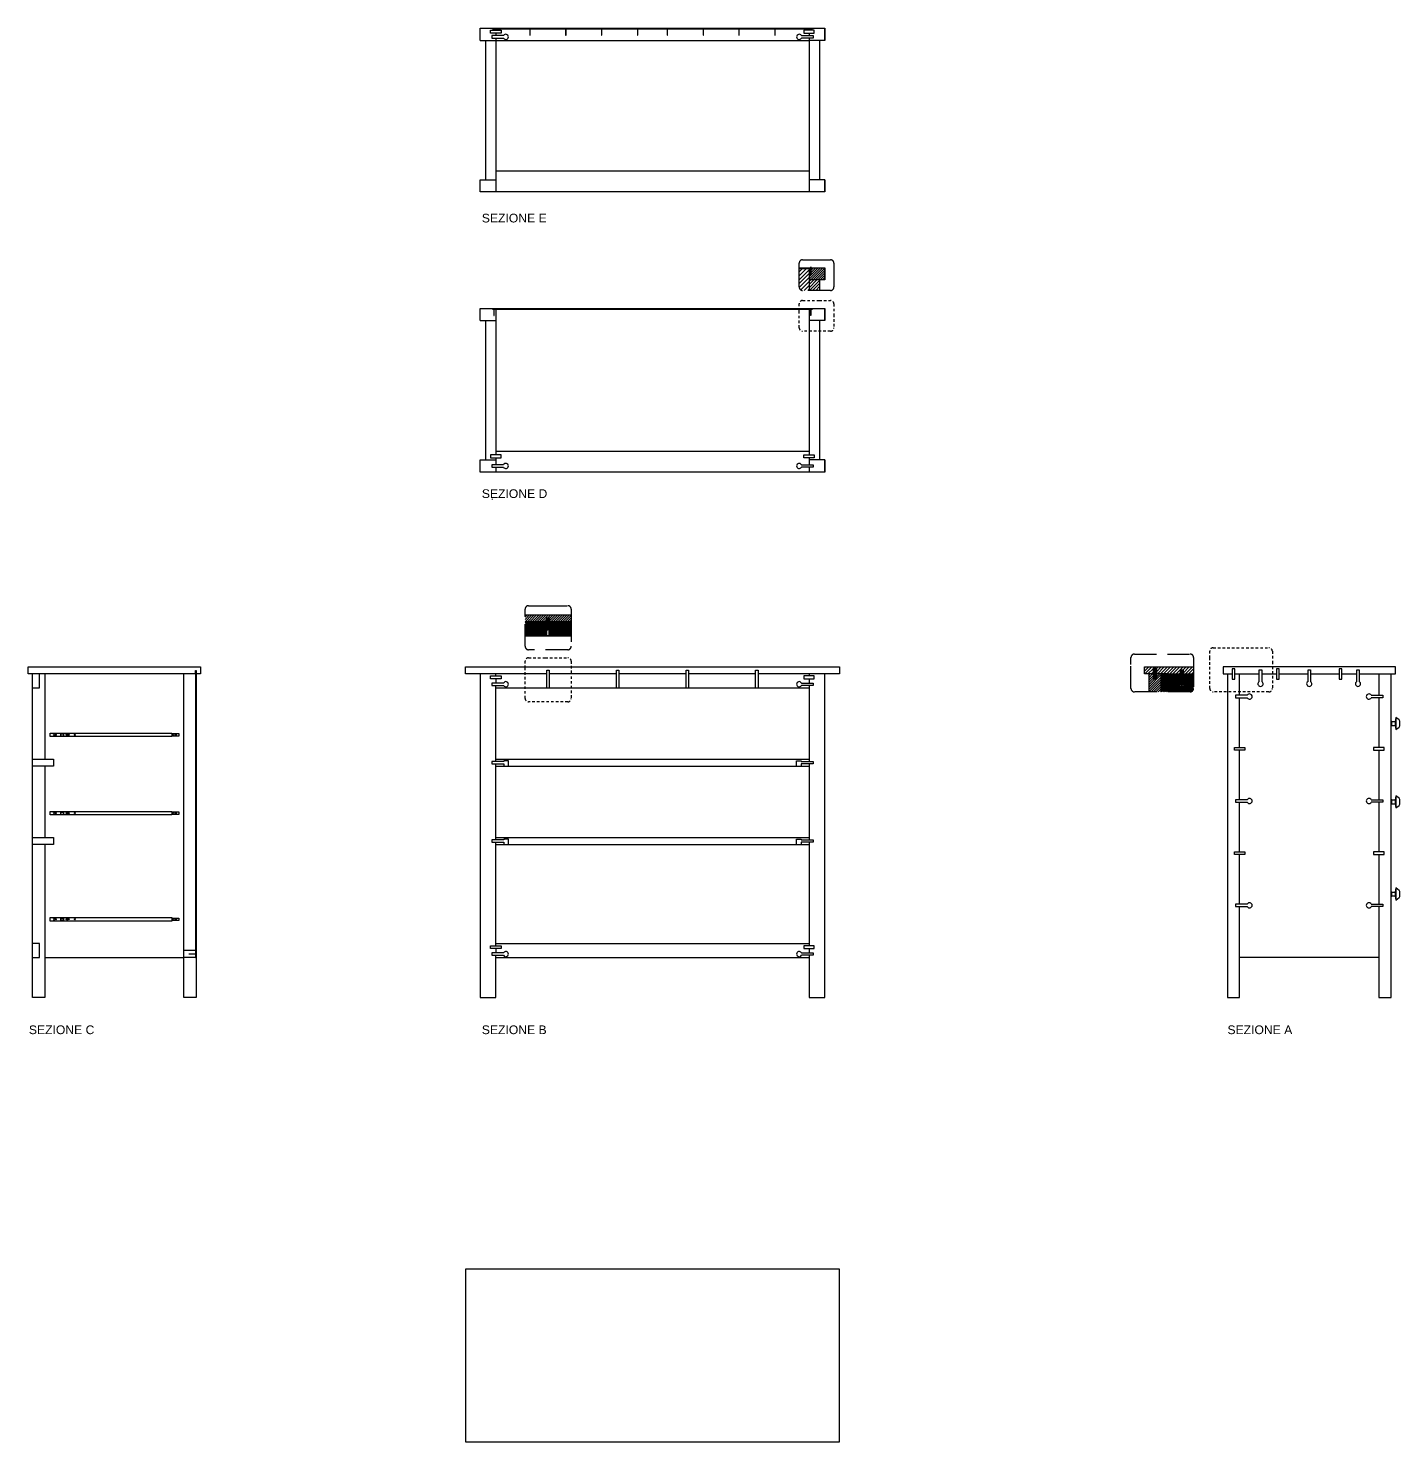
# Model space of a CAD drawing. Header units: millimetres. Extents: x 26 to 1126, y -10 to 924.
# Drawn here: x 222.6 to 616.7, y 517.7 to 923.8 of the extents above; entities that cross this region are included whole.
import ezdxf

# ---------------------------------------------------------------- set-up
doc = ezdxf.new("R2010")
doc.units = ezdxf.units.MM
doc.linetypes.add('JIS_02_0.7', pattern=[1.35, 0.75, -0.6])
doc.linetypes.add('TRATTEGGIATA2', pattern=[9.525, 6.35, -3.175])
for name, color, linetype in [('campitura', 9, 'Continuous'), ('elementi sezionati', 5, 'Continuous'), ('Sez1', 150, 'Continuous'), ('sezioni', 2, 'Continuous'), ('sezioni1-10', 170, 'Continuous'), ('simboli', 7, 'Continuous'), ('Vano viti', 130, 'Continuous'), ('Viti', 50, 'Continuous'), ('viti dietro', 249, 'Continuous')]:
    doc.layers.add(name, color=color, linetype=linetype)
doc.styles.get("Standard").update_dxf_attribs({"font": 'arial.ttf'})

# ---------------------------------------------------------------- blocks, each defined once
blk = doc.blocks.new('101350')
for p, q in [((40.13, 267.87), (40.13, 267.33)), ((40.15, 267.91), (40.27, 267.99)), ((40.15, 267.28), (40.27, 267.21)), ((40.28, 267.2), (40.28, 268)), ((40.29, 268), (42.96, 268)), ((40.29, 267.2), (42.96, 267.2)), ((40.38, 267.87), (42.88, 267.87)), ((40.38, 267.75), (42.88, 267.75)), ((40.38, 267.6), (42.88, 267.6)), ((40.38, 267.45), (42.88, 267.45)), ((40.38, 267.32), (42.88, 267.32)), ((42.98, 268), (42.98, 267.2)), ((43.11, 267.91), (42.99, 267.99)), ((43.11, 267.28), (42.99, 267.21)), ((43.13, 267.87), (43.13, 267.33))]:
    blk.add_line(p, q)
for centre, start, end in [((40.18, 267.87), 123.6901, 180), ((40.18, 267.33), 180, 236.3099), ((40.29, 267.95), 90, 123.6901), ((40.29, 267.25), 236.3099, 270), ((42.96, 267.95), 56.3099, 90), ((42.96, 267.25), 270, 303.6901), ((43.08, 267.87), 0, 56.3099), ((43.08, 267.33), 303.6901, 0)]:
    blk.add_arc(centre, 0.05, start, end)
blk = doc.blocks.new('*U26')
blk.add_lwpolyline([(0, 0), (0, 0.15), (0.05, 0), (0.12, -0.4), (0.13, -0.55), (0.07, -0.4), (0, 0)])
blk = doc.blocks.new('*U27')
at = {"color": 0, "linetype": 'ByBlock', "lineweight": -2, "transparency": 16777216}
for p in [(42.38, 270.66), (42.62, 270.66), (42.85, 270.66), (43.09, 270.66), (43.32, 270.66), (43.56, 270.66), (43.79, 270.66), (44.03, 270.66), (44.26, 270.66), (44.5, 270.66), (44.73, 270.66), (44.97, 270.66), (45.2, 270.66), (45.44, 270.66)]:
    blk.add_blockref('*U26', p, dxfattribs=at)
blk = doc.blocks.new('100214')
for p, q in [((40.13, 270.93), (40.13, 269.99)), ((40.15, 270.93), (40.23, 270.81)), ((40.23, 270.11), (40.15, 269.99)), ((40.23, 270.81), (40.23, 270.11)), ((40.23, 270.81), (41.51, 270.81)), ((40.23, 270.11), (41.51, 270.11)), ((41.78, 270.68), (41.55, 270.8)), ((41.86, 270.24), (41.55, 270.12)), ((41.87, 270.66), (42, 270.66)), ((42.07, 270.26), (41.95, 270.26)), ((42, 270.66), (42.06, 270.66)), ((42.14, 270.26), (42.07, 270.26)), ((42.11, 270.66), (42.3, 270.66)), ((42.37, 270.26), (42.19, 270.26)), ((42.35, 270.66), (42.53, 270.66)), ((42.61, 270.26), (42.42, 270.26)), ((42.58, 270.66), (42.77, 270.66)), ((42.84, 270.26), (42.66, 270.26)), ((42.82, 270.66), (43.01, 270.66)), ((43.08, 270.26), (42.89, 270.26)), ((43.06, 270.66), (43.24, 270.66)), ((43.31, 270.26), (43.13, 270.26)), ((43.29, 270.66), (43.48, 270.66)), ((43.55, 270.26), (43.36, 270.26)), ((43.53, 270.66), (43.71, 270.66)), ((43.78, 270.26), (43.6, 270.26)), ((43.76, 270.66), (43.95, 270.66)), ((44.02, 270.26), (43.83, 270.26)), ((44, 270.66), (44.18, 270.66)), ((44.25, 270.26), (44.07, 270.26)), ((44.23, 270.66), (44.42, 270.66)), ((44.49, 270.26), (44.3, 270.26)), ((44.47, 270.66), (44.65, 270.66)), ((44.72, 270.26), (44.54, 270.26)), ((44.7, 270.66), (44.89, 270.66)), ((44.96, 270.26), (44.77, 270.26)), ((44.94, 270.66), (45.18, 270.66)), ((45.18, 270.26), (45.01, 270.26)), ((45.23, 270.61), (45.23, 270.31))]:
    blk.add_line(p, q)
for centre, radius, start, end in [((40.14, 270.93), 0.01, 33.6901, 180), ((40.14, 269.99), 0.01, 180, 326.3099), ((41.51, 270.71), 0.1, 63.1876, 90), ((41.51, 270.21), 0.1, 270, 292.1621), ((41.87, 270.86), 0.2, 243.1876, 256.986), ((41.94, 270.06), 0.2, 100.2129, 112.1621), ((45.18, 270.61), 0.05, 360, 90), ((45.18, 270.31), 0.05, 270, 0)]:
    blk.add_arc(centre, radius, start, end)
blk.add_blockref('*U27', (-0.55, 0))
blk = doc.blocks.new('405950')
for p, q in [((40.02, 257.65), (41.68, 257.65)), ((40.02, 257.55), (41.68, 257.55)), ((42.02, 257.6), (41.76, 257.64)), ((42.02, 257.6), (41.76, 257.55))]:
    blk.add_line(p, q)
blk.add_lwpolyline([(39.99, 257.45), (40, 257.45, 0.414214), (40.02, 257.47), (40.02, 257.73, 0.414214), (40, 257.75), (39.99, 257.75, 0.414214), (39.97, 257.73), (39.97, 257.47, 0.414214)], format="xyb", close=True)
for centre, start, end in [((41.68, 257.15), 80.5377, 90), ((41.68, 258.05), 270, 279.4623)]:
    blk.add_arc(centre, 0.5, start, end)
blk = doc.blocks.new('*U66')
blk.add_lwpolyline([(0, 0), (0, 0.1), (0.05, 0), (0.12, -0.4), (0.12, -0.5), (0.07, -0.4), (0, 0)])
blk = doc.blocks.new('*U67')
at = {"layer": 'Viti', "color": 0, "linetype": 'ByBlock', "lineweight": -2, "transparency": 16777216}
for p in [(42.38, 270.66), (42.6, 270.66), (42.81, 270.66), (43.03, 270.66), (43.24, 270.66)]:
    blk.add_blockref('*U66', p, dxfattribs=at)

msp = doc.modelspace()

# ---------------------------------------------------------------- hatches: boundary and pattern name
at = {"layer": 'campitura'}
h = msp.add_hatch(dxfattribs=at)
h.set_pattern_fill('ANSI31', color=256, scale=0.1)
h.paths.add_polyline_path([(444.08, 855), (444.08, 854.8), (447.38, 854.8), (447.38, 855), (447.3, 855)])
h = msp.add_hatch(dxfattribs=at)
h.set_pattern_fill('ANSI31', color=256, scale=0.25)
h.paths.add_polyline_path([(446.93, 854.8), (444.08, 854.8), (444.08, 854.28), (444.08, 849.46, 0.414214), (445.08, 848.46), (446.93, 848.46)])
h = msp.add_hatch(dxfattribs=at)
h.set_pattern_fill('ANSI31', color=256, scale=0.15)
h.paths.add_polyline_path([(447.34, 852.96), (447.34, 854.8), (446.93, 854.8), (446.93, 851.5), (451.43, 851.5), (451.43, 855), (447.93, 855), (447.93, 854.8), (447.52, 854.8), (447.52, 852.96)])
h = msp.add_hatch(dxfattribs=at)
h.set_pattern_fill('ANSI31', color=256, scale=0.1)
h.paths.add_polyline_path([(447.93, 855), (447.48, 855), (447.48, 854.8), (447.93, 854.8)])
h = msp.add_hatch(dxfattribs=at)
h.set_pattern_fill('ANSI31', color=256, scale=0.2)
h.paths.add_polyline_path([(449.93, 851.5), (446.93, 851.5), (446.93, 848.46), (449.93, 848.46)])
h = msp.add_hatch(dxfattribs=at)
h.set_pattern_fill('ANSI31', color=256, scale=0.15)
h.paths.add_polyline_path([(372.32, 754.39), (372.32, 753.25), (378.58, 753.25), (378.58, 753.89), (378.58, 755.25), (365.33, 755.25), (365.33, 754.88), (365.33, 753.25), (371.54, 753.25), (371.54, 754.39)])
h = msp.add_hatch(dxfattribs=at)
h.set_pattern_fill('ANSI31', color=256, scale=0.1)
h.paths.add_polyline_path([(378.58, 749.25), (372.4, 749.25), (371.46, 749.25, -0.413736), (371.45, 749.26), (365.33, 749.25), (365.33, 746.22, 0.414214), (366.33, 745.22), (377.58, 745.22, 0.414214), (378.58, 746.22)], flags=17)
edge = h.paths.add_edge_path()
edge.add_line((372.32, 753.25), (372.32, 749.37))
edge.add_line((372.32, 749.37), (372.5, 749.25))
edge.add_line((372.5, 749.25), (371.37, 749.26))
edge.add_line((371.37, 749.26), (371.54, 749.37))
edge.add_line((371.54, 749.37), (371.54, 753.25))
edge.add_line((371.54, 753.25), (365.33, 753.25))
edge.add_line((365.33, 753.25), (365.33, 746.22))
edge.add_arc((366.33, 746.22), 1, 180, 270)
edge.add_line((366.33, 745.22), (377.58, 745.22))
edge.add_arc((377.58, 746.22), 1, 270, 360)
edge.add_line((378.58, 746.22), (378.58, 753.25))
edge.add_line((378.58, 753.25), (372.32, 753.25))
edge = h.paths.add_edge_path()
edge.add_line((372.4, 749.25), (371.45, 749.26))
edge.add_arc((371.46, 749.26), 0.01, 184.7811, 270)
edge.add_line((371.46, 749.25), (372.39, 749.25))
edge.add_arc((372.39, 749.26), 0.01, 270, 294.2558)
h = msp.add_hatch(dxfattribs=at)
h.set_pattern_fill('ANSI31', color=256, scale=0.2)
edge = h.paths.add_edge_path()
edge.add_line((557.43, 740.28), (550.19, 740.28))
edge.add_line((550.19, 740.28), (543.29, 740.28))
edge.add_line((543.29, 740.28), (543.29, 738.28))
edge.add_line((543.29, 738.28), (544.54, 738.28))
edge.add_line((544.54, 738.28), (544.54, 733.12))
edge.add_line((544.54, 733.12), (556.43, 733.12))
edge.add_arc((556.43, 734.12), 1, 270, 360)
edge.add_line((557.43, 734.12), (557.43, 738.28))
edge.add_line((557.43, 738.28), (554.39, 738.28))
edge.add_line((554.39, 738.28), (554.39, 736.1))
edge.add_arc((554.04, 735.43), 0.75, 0, 62.1819, ccw=False)
edge.add_arc((554.04, 735.43), 0.75, -180, 0, ccw=False)
edge.add_arc((554.04, 735.43), 0.75, 117.8181, 180, ccw=False)
edge.add_line((553.69, 736.1), (553.69, 738.28))
edge.add_line((553.69, 738.28), (553.79, 738.28))
edge.add_line((553.79, 738.28), (553.79, 738.37))
edge.add_line((553.79, 738.37), (553.74, 738.37))
edge.add_line((553.74, 738.37), (553.79, 738.4))
edge.add_line((553.79, 738.4), (553.79, 738.59))
edge.add_line((553.79, 738.59), (553.74, 738.59))
edge.add_line((553.74, 738.59), (553.65, 738.61))
edge.add_line((553.65, 738.61), (553.65, 738.8))
edge.add_line((553.65, 738.8), (553.74, 738.81))
edge.add_line((553.74, 738.81), (553.79, 738.83))
edge.add_line((553.79, 738.83), (553.79, 739.02))
edge.add_line((553.79, 739.02), (553.74, 739.02))
edge.add_line((553.74, 739.02), (553.79, 739.05))
edge.add_line((553.79, 739.05), (553.79, 739.24))
edge.add_line((553.79, 739.24), (553.74, 739.24))
edge.add_line((553.74, 739.24), (553.79, 739.26))
edge.add_line((553.79, 739.26), (553.79, 739.48))
edge.add_line((553.79, 739.48), (554.29, 739.48))
edge.add_line((554.29, 739.48), (554.29, 739.36))
edge.add_line((554.29, 739.36), (554.43, 739.47))
edge.add_line((554.43, 739.47), (554.43, 739.33))
edge.add_line((554.43, 739.33), (554.43, 739.14))
edge.add_line((554.43, 739.14), (554.34, 739.14))
edge.add_line((554.34, 739.14), (554.29, 739.12))
edge.add_line((554.29, 739.12), (554.29, 738.92))
edge.add_line((554.29, 738.92), (554.34, 738.92))
edge.add_line((554.34, 738.92), (554.29, 738.9))
edge.add_line((554.29, 738.9), (554.29, 738.71))
edge.add_line((554.29, 738.71), (554.34, 738.71))
edge.add_line((554.34, 738.71), (554.29, 738.68))
edge.add_line((554.29, 738.68), (554.29, 738.49))
edge.add_line((554.29, 738.49), (554.43, 738.88))
edge.add_line((554.43, 738.88), (554.43, 738.47))
edge.add_line((554.43, 738.47), (554.43, 738.28))
edge.add_line((554.43, 738.28), (554.39, 738.28))
edge.add_line((554.39, 738.28), (557.43, 738.28))
edge.add_line((557.43, 738.28), (557.43, 740.28))
edge = h.paths.add_edge_path()
edge.add_line((546.73, 738.28), (546.73, 739.83))
edge.add_line((546.73, 739.83), (545.85, 739.83))
edge.add_line((545.85, 739.83), (545.85, 738.28))
edge.add_line((545.85, 738.28), (544.54, 738.28))
edge.add_line((544.54, 738.28), (544.54, 733.12))
edge.add_line((544.54, 733.12), (556.43, 733.12))
edge.add_arc((556.43, 734.12), 1, 270, 360)
edge.add_line((557.43, 734.12), (557.43, 738.28))
edge.add_line((557.43, 738.28), (554.39, 738.28))
edge.add_line((554.39, 738.28), (554.39, 736.1))
edge.add_arc((554.04, 735.43), 0.75, 0, 62.1819, ccw=False)
edge.add_arc((554.04, 735.43), 0.75, -180, 0, ccw=False)
edge.add_arc((554.04, 735.43), 0.75, 117.8181, 180, ccw=False)
edge.add_line((553.69, 736.1), (553.69, 738.28))
edge.add_line((553.69, 738.28), (546.73, 738.28))
h = msp.add_hatch(dxfattribs=at)
h.set_pattern_fill('ANSI31', color=256, scale=0.15)
h.paths.add_polyline_path([(546.73, 738.28), (546.73, 736.75), (545.85, 736.75), (545.85, 738.28), (544.54, 738.28), (544.54, 733.12), (548.04, 733.12), (548.04, 738.28)])
h = msp.add_hatch(dxfattribs=at)
h.set_pattern_fill('ANSI31', color=256, scale=0.1)
edge = h.paths.add_edge_path()
edge.add_line((553.65, 736.12), (553.65, 738.28))
edge.add_line((553.65, 738.28), (548.04, 738.28))
edge.add_line((548.04, 738.28), (548.04, 733.12))
edge.add_line((548.04, 733.12), (556.43, 733.12))
edge.add_arc((556.43, 734.12), 1, 270, 360)
edge.add_line((557.43, 734.12), (557.43, 738.28))
edge.add_line((557.43, 738.28), (554.43, 738.28))
edge.add_line((554.43, 738.28), (554.43, 736.12))
edge.add_arc((554.04, 735.43), 0.79, -240.4179, 60.4179, ccw=False)

# ---------------------------------------------------------------- linework, layer by layer
for p, q in [((355.93, 788.43), (355.93, 788.63)), ((614.35, 724.58), (615.35, 724.58)), ((614.35, 723.48), (615.35, 723.48)), ((615.55, 725.78), (615.55, 722.28)), ((232.02, 721.03), (232.6, 721.03)), ((232.02, 720.53), (232.6, 720.53)), ((615.55, 703.28), (615.55, 699.78)), ((614.35, 702.08), (615.35, 702.08)), ((614.35, 700.98), (615.35, 700.98)), ((232.02, 698.53), (232.6, 698.53)), ((232.02, 698.03), (232.6, 698.03)), ((614.35, 675.58), (615.35, 675.58)), ((614.35, 674.48), (615.35, 674.48)), ((615.55, 676.78), (615.55, 673.28)), ((232.02, 668.03), (232.6, 668.03)), ((232.02, 667.53), (232.6, 667.53))]:
    msp.add_line(p, q)
for points in [[(614.15, 724.63), (614.15, 723.43), (614.3, 723.43, 0.414214), (614.35, 723.48), (614.35, 724.58, 0.414214), (614.3, 724.63), (614.15, 724.63)], [(616.65, 724.74, 0.232274), (616.5, 725.05), (615.55, 725.78), (615.35, 724.58), (615.35, 723.48), (615.55, 722.28), (616.5, 723.01, 0.232274), (616.65, 723.33), (616.65, 724.74)], [(234.3, 720.88), (234.3, 720.68), (233.83, 720.68, 0.414214), (233.8, 720.65), (233.8, 720.55, -0.557536), (233.78, 720.54), (233.32, 720.78, -0.618034), (233.32, 720.79), (233.78, 721.03, -0.557536), (233.8, 721.02), (233.8, 720.91, 0.414214), (233.83, 720.88), (234.3, 720.88), (233.83, 720.88)], [(616.65, 702.24, 0.232274), (616.5, 702.55), (615.55, 703.28), (615.35, 702.08), (615.35, 700.98), (615.55, 699.78), (616.5, 700.51, 0.232274), (616.65, 700.83), (616.65, 702.24)], [(614.15, 702.13), (614.15, 700.93), (614.3, 700.93, 0.414214), (614.35, 700.98), (614.35, 702.08, 0.414214), (614.3, 702.13), (614.15, 702.13)], [(234.3, 698.38), (234.3, 698.18), (233.83, 698.18, 0.414214), (233.8, 698.15), (233.8, 698.05, -0.557536), (233.78, 698.04), (233.32, 698.28, -0.618034), (233.32, 698.29), (233.78, 698.53, -0.557536), (233.8, 698.52), (233.8, 698.41, 0.414214), (233.83, 698.38), (234.3, 698.38), (233.83, 698.38)], [(614.15, 675.63), (614.15, 674.43), (614.3, 674.43, 0.414214), (614.35, 674.48), (614.35, 675.58, 0.414214), (614.3, 675.63), (614.15, 675.63)], [(616.65, 675.74, 0.232274), (616.5, 676.05), (615.55, 676.78), (615.35, 675.58), (615.35, 674.48), (615.55, 673.28), (616.5, 674.01, 0.232274), (616.65, 674.33), (616.65, 675.74)], [(234.3, 667.88), (234.3, 667.68), (233.83, 667.68, 0.414214), (233.8, 667.65), (233.8, 667.55, -0.557536), (233.78, 667.54), (233.32, 667.78, -0.618034), (233.32, 667.79), (233.78, 668.03, -0.557536), (233.8, 668.02), (233.8, 667.91, 0.414214), (233.83, 667.88), (234.3, 667.88), (233.83, 667.88)]]:
    msp.add_lwpolyline(points, format="xyb")
for points in [[(228.81, 721.28), (263.81, 721.28), (263.81, 720.28), (228.81, 720.28)], [(228.81, 698.78), (263.81, 698.78), (263.81, 697.78), (228.81, 697.78)], [(228.81, 668.28), (263.81, 668.28), (263.81, 667.28), (228.81, 667.28)]]:
    msp.add_lwpolyline(points, close=True)
for points in [[(230.09, 721.03, -0.414214), (230.01, 720.96), (229.91, 720.96, -0.414214), (229.84, 721.03, -0.414214), (229.91, 721.11), (230.01, 721.11, -0.414214)], [(230.09, 720.53, 0.414214), (230.01, 720.61), (229.91, 720.61, 0.414214), (229.84, 720.53, 0.414214), (229.91, 720.46), (230.01, 720.46, 0.414214)], [(230.09, 698.53, -0.414214), (230.01, 698.46), (229.91, 698.46, -0.414214), (229.84, 698.53, -0.414214), (229.91, 698.61), (230.01, 698.61, -0.414214)], [(230.09, 698.03, 0.414214), (230.01, 698.11), (229.91, 698.11, 0.414214), (229.84, 698.03, 0.414214), (229.91, 697.96), (230.01, 697.96, 0.414214)], [(230.09, 668.03, -0.414214), (230.01, 667.96), (229.91, 667.96, -0.414214), (229.84, 668.03, -0.414214), (229.91, 668.11), (230.01, 668.11, -0.414214)], [(230.09, 667.53, 0.414214), (230.01, 667.61), (229.91, 667.61, 0.414214), (229.84, 667.53, 0.414214), (229.91, 667.46), (230.01, 667.46, 0.414214)]]:
    msp.add_lwpolyline(points, format="xyb", close=True)
for points in [[(263.81, 721.13), (265.81, 721.13), (265.81, 720.43), (263.81, 720.43)], [(263.81, 698.63), (265.81, 698.63), (265.81, 697.93), (263.81, 697.93)], [(263.81, 668.13), (265.81, 668.13), (265.81, 667.43), (263.81, 667.43)], [(348.18, 517.67), (455.68, 517.67), (455.68, 567.27), (348.18, 567.27), (348.18, 517.67)]]:
    msp.add_lwpolyline(points)
for centre in [(230.46, 720.78), (235.96, 720.78), (264.11, 720.78), (264.91, 720.78), (230.46, 698.28), (235.96, 698.28), (264.11, 698.28), (264.91, 698.28), (230.46, 667.78), (235.96, 667.78), (264.11, 667.78), (264.91, 667.78)]:
    msp.add_circle(centre, 0.15)
for centre, radius, start, end in [((232.12, 720.78), 0.313, 153.6122, 206.3878), ((232.02, 720.83), 0.2, 90, 153.6122), ((232.02, 720.73), 0.2, 206.3878, 270), ((232.6, 720.83), 0.2, 26.3878, 90), ((232.6, 720.73), 0.2, 270, 333.6122), ((232.5, 720.78), 0.313, 333.6122, 26.3878), ((232.12, 698.28), 0.313, 153.6122, 206.3878), ((232.02, 698.33), 0.2, 90, 153.6122), ((232.02, 698.23), 0.2, 206.3878, 270), ((232.6, 698.33), 0.2, 26.3878, 90), ((232.6, 698.23), 0.2, 270, 333.6122), ((232.5, 698.28), 0.313, 333.6122, 26.3878), ((232.12, 667.78), 0.313, 153.6122, 206.3878), ((232.02, 667.83), 0.2, 90, 153.6122), ((232.02, 667.73), 0.2, 206.3878, 270), ((232.6, 667.83), 0.2, 26.3878, 90), ((232.6, 667.73), 0.2, 270, 333.6122), ((232.5, 667.78), 0.313, 333.6122, 26.3878)]:
    msp.add_arc(centre, radius, start, end)
at = {"layer": 'elementi sezionati'}
for p, q in [((447.93, 923.59), (447.93, 923.79)), ((451.43, 855), (451.43, 851.5))]:
    msp.add_line(p, q, dxfattribs=at)
at = {"layer": 'Sez1'}
for p, q in [((444.08, 855), (447.3, 855)), ((444.08, 854.8), (447.34, 854.8)), ((446.93, 854.8), (446.93, 848.46)), ((447.52, 854.8), (447.93, 854.8)), ((447.56, 855), (451.43, 855)), ((447.93, 854.8), (447.93, 855)), ((451.43, 851.5), (451.43, 855)), ((451.43, 851.5), (446.93, 851.5)), ((449.93, 851.5), (449.93, 848.46)), ((365.33, 749.25), (371.45, 749.26)), ((372.4, 749.25), (378.58, 749.25)), ((544.54, 738.29), (544.54, 733.12)), ((548.04, 738.29), (548.04, 733.12))]:
    msp.add_line(p, q, dxfattribs=at)
for points in [[(447.34, 855), (447.34, 852.96), (447.52, 852.96), (447.52, 855)], [(365.33, 755.25), (378.58, 755.25)], [(371.54, 753.25), (365.33, 753.25)], [(371.37, 749.26), (371.54, 749.37), (371.54, 754.39), (372.32, 754.39), (372.32, 749.37), (372.5, 749.25)], [(378.58, 753.25), (372.32, 753.25)], [(545.85, 738.28), (543.29, 738.28), (543.29, 740.28), (550.19, 740.28)], [(550.19, 740.28), (557.43, 740.28)], [(550.19, 738.28), (546.73, 738.28)], [(550.19, 738.28), (553.65, 738.28)], [(554.43, 738.28), (557.43, 738.28)]]:
    msp.add_lwpolyline(points, dxfattribs=at)
msp.add_lwpolyline([(545.85, 738.28), (545.85, 739.83), (546.73, 739.83), (546.73, 736.75), (545.85, 736.75)], close=True, dxfattribs=at)
msp.add_lwpolyline([(553.65, 736.12), (553.65, 738.28), (553.65, 739.47), (554.43, 739.47), (554.43, 738.28), (554.43, 736.12, -3.787237)], format="xyb", close=True, dxfattribs=at)
at = {"layer": 'sezioni1-10'}
for p, q in [((352.43, 920.29), (352.43, 923.79)), ((352.43, 923.79), (451.43, 923.79)), ((355.93, 923.59), (355.93, 923.79)), ((355.93, 923.59), (356.48, 923.59)), ((356.48, 923.59), (366.68, 923.59)), ((356.93, 923.59), (356.93, 923.22)), ((356.93, 922.42), (356.93, 921.67)), ((366.78, 923.59), (376.98, 923.59)), ((377.08, 923.59), (387.28, 923.59)), ((387.38, 923.59), (397.58, 923.59)), ((397.68, 923.59), (406.18, 923.59)), ((406.28, 923.59), (416.48, 923.59)), ((416.58, 923.59), (426.78, 923.59)), ((426.88, 923.59), (437.08, 923.59)), ((437.18, 923.59), (447.48, 923.59)), ((446.93, 923.59), (446.93, 923.22)), ((446.93, 922.42), (446.93, 921.67)), ((447.48, 923.59), (447.93, 923.59)), ((451.43, 923.79), (451.43, 920.29)), ((451.43, 920.29), (451.43, 923.79)), ((352.43, 920.29), (356.93, 920.29)), ((353.93, 920.29), (353.93, 880.29)), ((356.93, 920.97), (356.93, 881.69)), ((356.93, 920.29), (446.93, 920.29)), ((446.93, 920.97), (446.93, 881.69)), ((451.43, 920.29), (446.93, 920.29)), ((449.93, 920.29), (449.93, 880.29)), ((356.93, 882.79), (446.93, 882.79)), ((356.93, 881.69), (356.93, 876.79)), ((446.93, 881.69), (446.93, 876.79)), ((352.43, 876.79), (352.43, 880.29)), ((352.43, 880.29), (356.93, 880.29)), ((451.43, 880.29), (446.93, 880.29)), ((451.43, 880.29), (451.43, 876.79)), ((451.43, 876.79), (451.43, 880.29)), ((451.43, 876.79), (352.43, 876.79)), ((352.43, 843.29), (451.43, 843.29)), ((352.43, 839.79), (352.43, 843.29)), ((355.93, 843.09), (355.93, 843.29)), ((355.93, 843.09), (356.38, 843.09)), ((356.48, 843.09), (447.38, 843.09)), ((356.93, 843.09), (356.93, 801.19)), ((446.93, 843.09), (446.93, 801.19)), ((447.48, 843.09), (447.93, 843.09)), ((447.93, 843.09), (447.93, 843.29)), ((451.43, 843.29), (451.43, 839.79)), ((451.43, 839.79), (451.43, 843.29)), ((352.43, 839.79), (356.93, 839.79)), ((353.93, 839.79), (353.93, 799.79)), ((451.43, 839.79), (446.93, 839.79)), ((449.93, 839.79), (449.93, 799.79)), ((356.93, 802.29), (446.93, 802.29)), ((356.93, 800.39), (356.93, 798.39)), ((446.93, 800.39), (446.93, 798.39)), ((352.43, 796.29), (352.43, 799.79)), ((352.43, 799.79), (356.93, 799.79)), ((451.43, 796.29), (352.43, 796.29)), ((356.93, 797.69), (356.93, 796.29)), ((451.43, 799.79), (446.93, 799.79)), ((446.93, 797.69), (446.93, 796.29)), ((451.43, 796.29), (451.43, 799.79)), ((451.43, 799.79), (451.43, 796.29)), ((270.61, 738.28), (270.61, 739.28)), ((270.61, 739.28), (270.81, 739.28)), ((270.81, 739.28), (270.81, 738.28)), ((225.81, 734.28), (225.81, 738.28)), ((270.61, 738.28), (270.61, 657.83)), ((356.93, 736.91), (356.93, 735.66)), ((446.92, 736.91), (446.92, 735.66)), ((223.81, 734.28), (225.81, 734.28)), ((356.93, 734.28), (446.93, 734.28)), ((356.93, 713.78), (446.93, 713.78)), ((356.93, 711.78), (446.93, 711.78)), ((356.93, 691.28), (446.93, 691.28)), ((356.93, 689.28), (446.93, 689.28)), ((225.81, 660.78), (223.81, 660.78)), ((225.81, 656.78), (225.81, 660.78)), ((270.61, 658.78), (267.31, 658.78)), ((356.93, 660.78), (446.93, 660.78)), ((356.93, 659.38), (356.93, 658.13)), ((446.92, 659.38), (446.92, 658.13)), ((223.81, 656.78), (225.81, 656.78)), ((227.31, 656.78), (267.31, 656.78)), ((270.61, 656.78), (267.31, 656.78)), ((270.61, 657.73), (270.61, 656.78)), ((270.61, 656.78), (270.81, 656.78)), ((356.93, 656.78), (446.93, 656.78)), ((610.65, 656.78), (570.65, 656.78))]:
    msp.add_line(p, q, dxfattribs=at)
for points in [[(222.56, 740.28), (272.06, 740.28), (272.06, 738.28), (270.81, 738.28)], [(270.61, 738.28), (222.56, 738.28), (222.56, 740.28)], [(348.18, 740.28), (455.68, 740.28), (455.68, 738.28), (432.28, 738.28)], [(371.58, 738.28), (348.18, 738.28), (348.18, 740.28)], [(615.4, 740.28), (565.9, 740.28), (565.9, 738.28), (568.5, 738.28)], [(605, 738.28), (615.4, 738.28), (615.4, 740.28)], [(227.31, 689.28), (227.31, 645.28), (223.81, 645.28), (223.81, 738.28)], [(227.31, 738.28), (227.31, 713.78)], [(270.81, 738.28), (270.81, 645.28), (267.31, 645.28), (267.31, 738.28)], [(352.43, 738.28), (352.43, 645.28), (356.93, 645.28), (356.93, 657.43)], [(356.93, 737.71), (356.93, 738.28)], [(391.58, 738.28), (372.28, 738.28)], [(401.58, 738.28), (392.28, 738.28)], [(411.58, 738.28), (401.58, 738.28)], [(431.58, 738.28), (412.28, 738.28)], [(446.93, 738.28), (446.93, 737.71)], [(446.93, 657.43), (446.93, 645.28), (451.43, 645.28), (451.43, 738.28)], [(567.15, 738.28), (567.15, 645.28), (570.65, 645.28), (570.65, 671.43)], [(569.3, 738.28), (576.3, 738.28)], [(570.65, 732.13), (570.65, 738.28)], [(577, 738.28), (581.25, 738.28)], [(582.05, 738.28), (590.3, 738.28)], [(591, 738.28), (599.25, 738.28)], [(600.05, 738.28), (604.3, 738.28)], [(610.65, 738.28), (610.65, 732.13)], [(610.65, 671.43), (610.65, 645.28), (614.15, 645.28), (614.15, 738.28)], [(356.93, 713.13), (356.93, 734.96)], [(446.93, 734.96), (446.93, 713.13)], [(570.65, 717.18), (570.65, 731.43)], [(610.65, 731.43), (610.65, 717.18)], [(570.65, 702.13), (570.65, 716.38)], [(610.65, 716.38), (610.65, 702.13)], [(223.81, 713.78), (229.81, 713.78), (229.81, 711.78), (223.81, 711.78)], [(227.31, 711.78), (227.31, 691.28)], [(356.93, 690.63), (356.93, 712.43)], [(446.93, 712.43), (446.93, 690.63)], [(570.65, 687.18), (570.65, 701.43)], [(610.65, 701.43), (610.65, 687.18)], [(223.81, 691.28), (229.81, 691.28), (229.81, 689.28), (223.81, 689.28)], [(356.93, 660.18), (356.93, 689.93)], [(446.93, 689.93), (446.93, 660.18)], [(570.65, 672.13), (570.65, 686.38)], [(610.65, 686.38), (610.65, 672.13)]]:
    msp.add_lwpolyline(points, dxfattribs=at)
at = {"layer": 'simboli', "linetype": 'TRATTEGGIATA2'}
for points in [[(444.08, 849.46), (444.08, 854.28), (444.08, 856.28, -0.414214), (445.08, 857.28), (449.83, 857.28), (453.08, 857.28, -0.414214), (454.08, 856.28), (454.08, 853.3), (454.08, 849.46, -0.414214), (453.08, 848.46), (445.08, 848.46, -0.414214)], [(365.33, 756.88, -0.414214), (366.33, 757.88), (371.08, 757.88), (377.58, 757.88, -0.414214), (378.58, 756.88), (378.58, 753.89), (378.58, 746.22, -0.414214), (377.58, 745.22), (366.33, 745.22, -0.414214), (365.33, 746.22), (365.33, 754.88)], [(557.43, 740.89), (557.43, 734.12, -0.414214), (556.43, 733.12), (540.43, 733.12, -0.414214), (539.43, 734.12), (539.43, 740.98), (539.43, 742.98, -0.414214), (540.43, 743.98), (549.93, 743.98), (556.43, 743.98, -0.414214), (557.43, 742.98)]]:
    msp.add_lwpolyline(points, format="xyb", close=True, dxfattribs=at)
at = {"layer": 'simboli', "linetype": 'JIS_02_0.7'}
for points in [[(444.08, 837.75), (444.08, 842.57), (444.08, 844.57, -0.414214), (445.08, 845.57), (449.83, 845.57), (453.08, 845.57, -0.414214), (454.08, 844.57), (454.08, 841.58), (454.08, 837.75, -0.414214), (453.08, 836.75), (445.08, 836.75, -0.414214)], [(562.04, 742.78), (562.04, 744.78, -0.414214), (563.04, 745.78), (572.55, 745.78), (579.05, 745.78, -0.414214), (580.05, 744.78), (580.05, 741.79), (580.05, 734.12, -0.414214), (579.05, 733.12), (563.04, 733.12, -0.414214), (562.04, 734.12)], [(365.33, 741.92, -0.414214), (366.33, 742.92), (371.08, 742.92), (377.58, 742.92, -0.414214), (378.58, 741.92), (378.58, 738.93), (378.58, 731.26, -0.414214), (377.58, 730.26), (366.33, 730.26, -0.414214), (365.33, 731.26), (365.33, 739.92)]]:
    msp.add_lwpolyline(points, format="xyb", close=True, dxfattribs=at)
at = {"layer": 'Vano viti'}
for points in [[(358.42, 923.22), (358.43, 922.42), (355.43, 922.42), (355.43, 923.22), (358.42, 923.22)], [(366.68, 923.79), (366.68, 921.79), (366.78, 921.79), (366.78, 923.79)], [(376.98, 923.79), (376.98, 921.79), (377.08, 921.79), (377.08, 923.79)], [(387.28, 923.79), (387.28, 921.79), (387.38, 921.79), (387.38, 923.79)], [(397.58, 923.79), (397.58, 921.79), (397.68, 921.79), (397.68, 923.79)], [(406.18, 923.79), (406.18, 921.79), (406.28, 921.79), (406.28, 923.79)], [(416.48, 923.79), (416.48, 921.79), (416.58, 921.79), (416.58, 923.79)], [(426.78, 923.79), (426.78, 921.79), (426.88, 921.79), (426.88, 923.79)], [(437.08, 923.79), (437.08, 921.79), (437.18, 921.79), (437.18, 923.79)], [(445.43, 923.22), (445.42, 922.42), (448.42, 922.42), (448.42, 923.22), (445.43, 923.22)], [(359.11, 921.67), (355.78, 921.67), (355.78, 920.97), (359.11, 920.97)], [(444.74, 921.67), (448.08, 921.67), (448.08, 920.97), (444.74, 920.97)], [(356.38, 843.29), (356.38, 841.29), (356.48, 841.29), (356.48, 843.29)], [(447.48, 843.29), (447.48, 841.29), (447.38, 841.29), (447.38, 843.29)], [(355.43, 801.19), (355.43, 800.39), (358.43, 800.39), (358.43, 801.19), (355.43, 801.19)], [(448.43, 801.19), (448.43, 800.39), (445.43, 800.39), (445.43, 801.19), (448.43, 801.19)], [(359.11, 798.39), (355.77, 798.39), (355.77, 797.69), (359.11, 797.69)], [(444.74, 798.39), (448.08, 798.39), (448.08, 797.69), (444.74, 797.69)], [(371.58, 734.28), (371.58, 739.38), (372.28, 739.38), (372.28, 734.28)], [(391.58, 734.28), (391.58, 739.38), (392.28, 739.38), (392.28, 734.28)], [(411.58, 734.28), (411.58, 739.38), (412.28, 739.38), (412.28, 734.28)], [(431.58, 734.28), (431.58, 739.38), (432.28, 739.38), (432.28, 734.28)], [(568.5, 736.79), (569.3, 736.78), (569.3, 739.78), (568.5, 739.78), (568.5, 736.79)], [(576.3, 736.1), (576.3, 739.43), (577, 739.43), (577, 736.1)], [(581.25, 736.79), (582.05, 736.78), (582.05, 739.78), (581.25, 739.78), (581.25, 736.79)], [(590.3, 736.1), (590.3, 739.43), (591, 739.43), (591, 736.1)], [(599.25, 736.78), (600.05, 736.78), (600.05, 739.78), (599.25, 739.78), (599.25, 736.78)], [(604.3, 736.09), (604.3, 739.43), (605, 739.43), (605, 736.09)], [(358.42, 737.71), (358.43, 736.91), (355.43, 736.91), (355.43, 737.71), (358.42, 737.71)], [(359.11, 735.66), (355.78, 735.66), (355.78, 734.96), (359.11, 734.96)], [(444.74, 735.66), (448.08, 735.66), (448.08, 734.96), (444.74, 734.96)], [(445.43, 737.71), (445.42, 736.91), (448.42, 736.91), (448.42, 737.71), (445.43, 737.71)], [(572.84, 732.13), (569.5, 732.13), (569.5, 731.43), (572.84, 731.43)], [(608.47, 732.13), (611.8, 732.13), (611.8, 731.43), (608.47, 731.43)], [(572.15, 717.18), (572.16, 716.38), (569.16, 716.38), (569.16, 717.18), (572.15, 717.18)], [(609.16, 717.18), (609.15, 716.38), (612.15, 716.38), (612.15, 717.18), (609.16, 717.18)], [(360.53, 711.78), (360.53, 713.31), (359.22, 713.31), (359.22, 713.13), (355.78, 713.13), (355.78, 712.43), (359.22, 712.43), (359.22, 711.78)], [(443.33, 711.78), (443.33, 713.31), (444.63, 713.31), (444.63, 713.13), (448.08, 713.13), (448.08, 712.43), (444.63, 712.43), (444.63, 711.78)], [(572.84, 702.13), (569.5, 702.13), (569.5, 701.43), (572.84, 701.43)], [(608.47, 702.13), (611.8, 702.13), (611.8, 701.43), (608.47, 701.43)], [(360.53, 689.28), (360.53, 690.81), (359.22, 690.81), (359.22, 690.63), (355.78, 690.63), (355.78, 689.93), (359.22, 689.93), (359.22, 689.28)], [(443.33, 689.28), (443.33, 690.81), (444.63, 690.81), (444.63, 690.63), (448.08, 690.63), (448.08, 689.93), (444.63, 689.93), (444.63, 689.28)], [(572.15, 687.18), (572.16, 686.38), (569.16, 686.38), (569.16, 687.18), (572.15, 687.18)], [(609.16, 687.18), (609.15, 686.38), (612.15, 686.38), (612.15, 687.18), (609.16, 687.18)], [(572.84, 672.13), (569.5, 672.13), (569.5, 671.43), (572.84, 671.43)], [(608.47, 672.13), (611.8, 672.13), (611.8, 671.43), (608.47, 671.43)], [(358.42, 660.18), (358.43, 659.38), (355.43, 659.38), (355.43, 660.18), (358.42, 660.18)], [(359.11, 658.13), (355.78, 658.13), (355.78, 657.43), (359.11, 657.43)], [(444.74, 658.13), (448.08, 658.13), (448.08, 657.43), (444.74, 657.43)], [(445.43, 660.18), (445.42, 659.38), (448.42, 659.38), (448.42, 660.18), (445.43, 660.18)], [(270.81, 657.73), (268.81, 657.73), (268.81, 657.83), (270.81, 657.83)]]:
    msp.add_lwpolyline(points, dxfattribs=at)
for centre, start, end in [((359.78, 921.32), 207.8181, 152.1819), ((444.08, 921.32), 27.8181, 332.1819), ((359.77, 798.04), 207.8181, 152.1819), ((444.08, 798.04), 27.8181, 332.1819), ((359.78, 735.31), 207.8181, 152.1819), ((444.08, 735.31), 27.8181, 332.1819), ((576.65, 735.43), 117.8181, 62.1819), ((590.65, 735.43), 117.8181, 62.1819), ((604.65, 735.43), 117.8181, 62.1819), ((573.5, 731.78), 207.8181, 152.1819), ((607.8, 731.78), 27.8181, 332.1819), ((573.5, 701.78), 207.8181, 152.1819), ((607.8, 701.78), 27.8181, 332.1819), ((573.5, 671.78), 207.8181, 152.1819), ((607.8, 671.78), 27.8181, 332.1819), ((359.78, 657.78), 207.8181, 152.1819), ((444.08, 657.78), 27.8181, 332.1819)]:
    msp.add_arc(centre, 0.75, start, end, dxfattribs=at)
at = {"layer": 'Viti'}
for p, q in [((553.84, 739.29), (553.84, 739.38)), ((553.84, 739.07), (553.84, 739.24)), ((553.89, 739.43), (554.19, 739.43)), ((554.24, 739.38), (554.24, 739.36)), ((554.24, 739.31), (554.24, 739.14)), ((553.69, 736.1), (553.69, 738.28)), ((553.69, 738.28), (554.39, 738.28)), ((553.69, 738.23), (553.99, 738.23)), ((553.74, 736.13), (553.74, 738.23)), ((553.84, 738.85), (553.84, 739.02)), ((553.84, 738.64), (553.84, 738.8)), ((553.84, 738.42), (553.84, 738.59)), ((553.84, 738.28), (553.84, 738.37)), ((553.99, 736.18), (553.99, 738.23)), ((554.09, 738.23), (554.39, 738.23)), ((554.09, 736.18), (554.09, 738.23)), ((554.24, 739.09), (554.24, 738.93)), ((554.24, 738.88), (554.24, 738.71)), ((554.24, 738.66), (554.24, 738.49)), ((554.24, 738.44), (554.24, 738.28)), ((554.34, 736.13), (554.34, 738.23)), ((554.39, 738.28), (554.39, 736.1))]:
    msp.add_line(p, q, dxfattribs=at)
for points in [[(553.99, 735.48), (553.59, 735.48), (553.59, 735.38), (553.99, 735.38)], [(554.09, 735.48), (554.09, 735.88), (553.99, 735.88), (553.99, 735.48)], [(553.99, 735.38), (553.99, 734.98), (554.09, 734.98), (554.09, 735.38)], [(554.09, 735.38), (554.49, 735.38), (554.49, 735.48), (554.09, 735.48)]]:
    msp.add_lwpolyline(points, dxfattribs=at)
msp.add_circle((554.04, 735.43), 0.75, dxfattribs=at)
for centre, start, end in [((553.89, 739.38), 90, 180), ((554.19, 739.38), 0, 90)]:
    msp.add_arc(centre, 0.05, start, end, dxfattribs=at)
at = {"layer": 'viti dietro'}
for p, q in [((553.69, 736.03), (553.69, 736.1)), ((553.69, 736.03), (554.39, 736.03)), ((553.74, 735.63), (554.34, 735.63)), ((553.74, 735.43), (553.74, 735.63)), ((553.74, 735.43), (554.34, 735.43)), ((553.77, 736.13), (553.99, 736.13)), ((553.84, 736.03), (553.84, 735.63)), ((553.86, 736.03), (554.21, 736.03)), ((553.99, 736.13), (553.99, 736.18)), ((554.09, 736.13), (554.09, 736.18)), ((554.09, 736.13), (554.31, 736.13)), ((554.24, 736.03), (554.24, 735.63)), ((554.34, 735.43), (554.34, 735.63)), ((554.39, 736.1), (554.39, 736.03))]:
    msp.add_line(p, q, dxfattribs=at)

# ---------------------------------------------------------------- block references
at = {"layer": 'Viti'}
for name, p, rotation in [('405950', (189.83, 895.02), 270), ('100214', (642.39, 709.12), 90), ('101350', (278.69, 779.92), 270), ('*U67', (824.5, 695.99), 90.00000000000001)]:
    msp.add_blockref(name, p, dxfattribs=dict(at, rotation=rotation))

# ---------------------------------------------------------------- texts
at = {"layer": 'sezioni', "char_height": 2.5, "attachment_point": 1}
for s, insert in [('SEZIONE E', (352.89, 870.5)), ('SEZIONE D', (352.89, 791.33)), ('SEZIONE C', (222.74, 637.28)), ('SEZIONE B', (352.89, 637.28)), ('SEZIONE A', (567.15, 637.28))]:
    msp.add_mtext_dynamic_manual_height_columns(s, width=41.5095, gutter_width=12.5, heights=[0], dxfattribs=dict(at, insert=insert))

doc.saveas('drawing.dxf')
